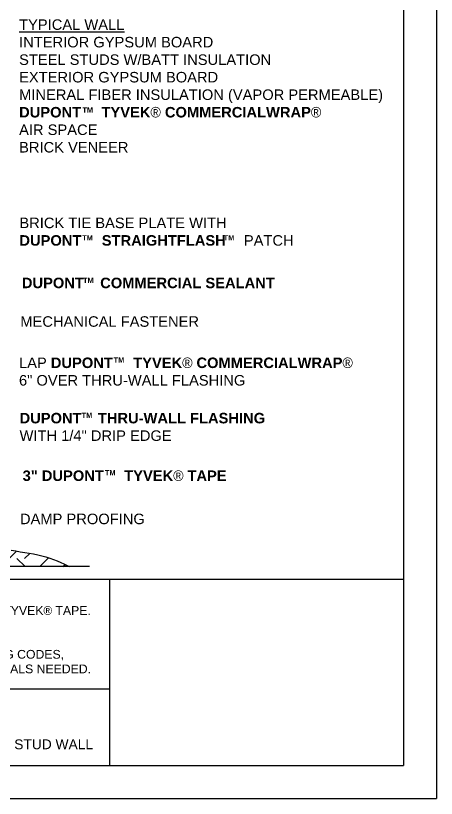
# Model space of a CAD drawing. Extents: x -263.2 to -212.2, y 313.3 to 379.3.
# Drawn here: x -231.38 to -212.17, y 313.26 to 349.01 of the extents above; entities that cross this region are included whole.
import ezdxf

# ---------------------------------------------------------------- set-up
doc = ezdxf.new("R2010")
doc.units = 0
doc.header["$LTSCALE"] = 1.5
doc.header["$MEASUREMENT"] = 0
for name, color, linetype in [('8x11 layout', 7, 'CONTINUOUS'), ('STRUCTURE', 250, 'CONTINUOUS'), ('TEXT', 7, 'CONTINUOUS')]:
    doc.layers.add(name, color=color, linetype=linetype)
doc.layers.add('VIEWPORT', color=7, linetype='CONTINUOUS', plot=False)
doc.styles.add('DETAILS', font='sanss___.ttf', dxfattribs={"height": 1})

msp = doc.modelspace()

# ---------------------------------------------------------------- hatches: boundary and pattern name
at = {"layer": 'STRUCTURE'}
h = msp.add_hatch(dxfattribs=at)
h.set_pattern_fill('EARTH', color=256, scale=8, angle=45, style=0)
h.set_pattern_definition([(45, (-210.1086189789324, 317.4991465241665), (2.220446049250313e-16, 2.82842712474619), [2, -2]), (45, (-210.6389490648223, 318.0294766100565), (2.220446049250313e-16, 2.82842712474619), [2, -2]), (45, (-211.1692791507122, 318.5598066959465), (2.220446049250313e-16, 2.82842712474619), [2, -2]), (135, (-211.1692791507122, 318.9133600865398), (-2.82842712474619, 4.440892098500626e-16), [2, -2]), (135, (-210.6389490648223, 319.4436901724296), (-2.82842712474619, 4.440892098500626e-16), [2, -2]), (135, (-210.1086189789324, 319.9740202583196), (-2.82842712474619, 4.440892098500626e-16), [2, -2])])
h.paths.add_polyline_path([(-237.5750837747594, 323.8456491156785), (-233.0843805554359, 323.8456491156785), (-232.8828624209066, 324.282548482978), (-232.660944971154, 323.4173183223297), (-232.4632999260384, 323.8456491156785), (-228.913476168373, 323.8456491156785), (-229.030467189988, 323.9011215789783), (-229.1717911885481, 323.9673146208675), (-229.3215647059684, 324.0352096401846), (-229.4792976189578, 324.1030869394845), (-229.6444998042263, 324.1692268213224), (-229.8166811384825, 324.2319095882526), (-229.9953514984362, 324.2894155428303), (-230.1800207607968, 324.3400249876101), (-230.3701386809056, 324.3827288837995), (-230.5649145286336, 324.4193608272139), (-230.7634974524843, 324.4524650723215), (-230.9650366009605, 324.48458587359), (-231.1686811225662, 324.5182674854875), (-231.3735801658039, 324.5560541624818), (-231.5788828791773, 324.6004901590409), (-231.7837384111895, 324.6541197296328), (-231.9872952608188, 324.7185826039936), (-232.1886993289442, 324.7919004129324), (-232.3870958669194, 324.8711902625266), (-232.5816301260986, 324.9535692588538), (-232.7714473578358, 325.0361545079909), (-232.9556928134841, 325.1160631160155), (-233.1335117443983, 325.190412189005), (-233.3040494019322, 325.2563188330366), (-233.4672806388336, 325.311969020823), (-233.6264987134274, 325.3598241916172), (-233.7858264854323, 325.4034146513077), (-233.9493868145672, 325.4462707057824), (-234.1213025605512, 325.4919226609302), (-234.3056965831025, 325.543900822639), (-234.5066917419405, 325.6057354967973), (-234.7284108967837, 325.6809569892935), (-234.9746490023058, 325.7708866281832), (-235.2478893929984, 325.8680098301945), (-235.5502874983089, 325.962603034222), (-235.8839987476836, 326.0449426791611), (-236.2511785705692, 326.1053052039067), (-236.6539823964126, 326.1339670473544), (-237.0945656546604, 326.1212046483988), (-237.5750837747595, 326.0572944459357)])

# ---------------------------------------------------------------- linework, layer by layer
at = {"layer": '8x11 layout', "color": 7}
for p, q in [((-213.6697122670332, 377.7587780834006), (-213.6697122670332, 314.7587780834006)), ((-261.6697122670332, 318.2601106130874), (-227.0926182413551, 318.2601106130874)), ((-261.6697122670332, 314.7587780834006), (-213.6697122670332, 314.7587780834006))]:
    msp.add_line(p, q, dxfattribs=at)
for points in [[(-213.6697122670333, 323.2494187099419), (-261.6697122670333, 323.2494187099419)], [(-227.0926182413551, 323.2494187099419), (-227.0926182413551, 314.7587780834006)]]:
    msp.add_lwpolyline(points, dxfattribs=at)
at = {"layer": 'STRUCTURE'}
msp.add_line((-228.0088704215289, 323.8456491156785), (-232.4632999260384, 323.8456491156785), dxfattribs=at)
msp.add_lwpolyline([(-231.5788828791773, 324.6004901590409), (-231.3735801658039, 324.5560541624818), (-231.1686811225662, 324.5182674854875), (-230.9650366009607, 324.48458587359), (-230.7634974524843, 324.4524650723215), (-230.5649145286336, 324.4193608272139), (-230.3701386809056, 324.3827288837995), (-230.1800207607968, 324.3400249876101), (-229.9953514984362, 324.2894155428303), (-229.8166811384825, 324.2319095882526), (-229.6444998042261, 324.1692268213224), (-229.4792976189578, 324.1030869394845), (-229.3215647059683, 324.0352096401846), (-229.1717911885481, 323.9673146208675), (-229.0304671899881, 323.9011215789783), (-228.9134761684207, 323.8456491156785)], dxfattribs=at)
at = {"layer": 'VIEWPORT', "color": 1}
for p in [(-212.1697122670332, 379.2587780834006), (-263.1697122670332, 313.2587780834006)]:
    msp.add_line(p, (-212.1697122670332, 313.2587780834006), dxfattribs=at)

# ---------------------------------------------------------------- texts
at = {"layer": 'TEXT', "attachment_point": 4, "style": 'DETAILS'}
for s, insert, char_height in [('{\\fArial|b0|i0|c0|p34;\\LTYPICAL WALL\\P}INTERIOR GYPSUM BOARD\\PSTEEL STUDS W/BATT INSULATION\\PEXTERIOR GYPSUM BOARD\\P{\\fArial|b0|i0|c0|p34;MINERAL FIBER INSULATION (VAPOR PERMEABLE)}\\P{\\fSansSerif|b1|i0|c2|p2;DUPONT     TYVEK\\fSymbol|b0|i0|c2|p18;â} {\\fSansSerif|b1|i0|c2|p2;COMMERCIALWRAP\\fSymbol|b0|i0|c2|p18;â}\\P{\\fArial|b0|i0|c0|p34;AIR SPACE\\PBRICK VENEER}', (-231.2203473828035, 345.7935198480645), 0.48), ('{\\fSansSerif|b1|i0|c2|p2;TM}', (-228.3277043696551, 344.6972708727908), 0.24), ('{\\fSansSerif|b1|i0|c2|p2;TM}', (-228.3367165724345, 338.8598817142765), 0.24), ('{\\fSansSerif|b1|i0|c2|p2;TM}', (-221.8777826927895, 338.8598817142765), 0.24), ('{\\fSansSerif|b1|i0|c2|p2;TM}', (-228.2991214333344, 336.9124819760282), 0.24), ('{\\fSansSerif|b1|i0|c2|p2;TM}', (-226.9020259198962, 333.2782402889147), 0.24), ('{\\fSansSerif|b1|i0|c2|p2;TM}', (-228.3620441481592, 330.7520085418521), 0.24), ('{\\fSansSerif|b1|i0|c2|p2;TM}', (-227.30168596522, 328.1294507185667), 0.24), ('DAMP PROOFING', (-231.1803384207903, 326.0176870663654), 0.48)]:
    msp.add_mtext(s, dxfattribs=dict(at, insert=insert, char_height=char_height))
at = {"layer": 'TEXT', "style": 'DETAILS'}
for s, insert, char_height, width, attachment_point in [('BRICK TIE BASE PLATE WITH \\P{\\fSansSerif|b1|i0|c2|p2;DUPONT     STRAIGHTFLASH\\fArial|b0|i0|c0|p32;\\H0.8125x;   }  PATCH', (-231.2069747538684, 339.1379726702471), 0.48, 12.51034211135186, 4), ('{\\fSansSerif|b1|i0|c2|p2;DUPONT    COMMERCIAL SEALANT}', (-231.0937402669122, 336.7962514878104), 0.48, 11.67798533535097, 4), ('MECHANICAL FASTENER ', (-231.1637341388141, 335.033882208535), 0.48, 12.20717459951055, 4), ('LAP {\\fSansSerif|b1|i0|c2|p2;DUPONT     TYVEK\\fSymbol|b0|i0|c2|p18;â \\fSansSerif|b1|i0|c2|p2;COMMERCIALWRAP\\fSymbol|b0|i0|c2|p18;â} 6" OVER THRU-WALL FLASHING', (-231.2247477898911, 332.748402921975), 0.48, 15.52726669938704, 4), ('\\A1;{\\fSansSerif|b1|i0|c2|p2;DUPONT    THRU-WALL FLASHING} WITH 1/4" DRIP EDGE', (-231.1990428511306, 330.2215025505789), 0.48, 11.67798533535097, 4), ('{\\fSansSerif|b1|i0|c2|p2;3" DUPONT     TYVEK\\fSymbol|b0|i0|c2|p18;â \\fSansSerif|b1|i0|c2|p2;TAPE}', (-231.0590523261711, 327.9916301210333), 0.48, 10.15656407215698, 4), ('{\\LNOTE}\\P1) SEAL ALL DUPONT     TYVEK{\\fSymbol|b0|i0|c2|p18;â} WEATHER BARRIER SEAMS AND REPAIR MINOR HOLES WITH DUPONT     TYVEK{\\fSymbol|b0|i0|c2|p18;â} TAPE.\\P2) FASTEN DUPONT     TYVEK{\\fSymbol|b0|i0|c2|p18;â} WEATHER BARRIER WITH RECOMMENDED FASTENERS AND SPACING.\\P3) INTERIOR VAPOR RETARDER MAY BE REQUIRED IN SOME REGIONS.\\P\\pi-0.8,l0.8;4) THIS INFORMATION IS PROVIDED BY DUPONT AS REFERENCE ONLY; PLEASE CONSULT LOCAL BUILDING CODES, \\P\\pi0;REGULATIONS AND LAWS TO DETERMINE THE APPROPRIATE CONSTRUCTION METHONDS AND MATERIALS NEEDED.', (-260.8966761048563, 322.7040535424999), 0.4, 35.73533227802437, 1), ('\\pi4.8927;BASE OF WALL DETAIL \\P\\pi1.1413;{\\H0.45x;BRICK VENEER / EXTERIOR INSULATION (WRAP OVER) / STEEL STUD WALL}', (-252.0717326579781, 317.6183070383613), 1, 24.8924186185627, 1)]:
    msp.add_mtext(s, dxfattribs=dict(at, insert=insert, char_height=char_height, width=width, attachment_point=attachment_point))

doc.saveas('drawing.dxf')
